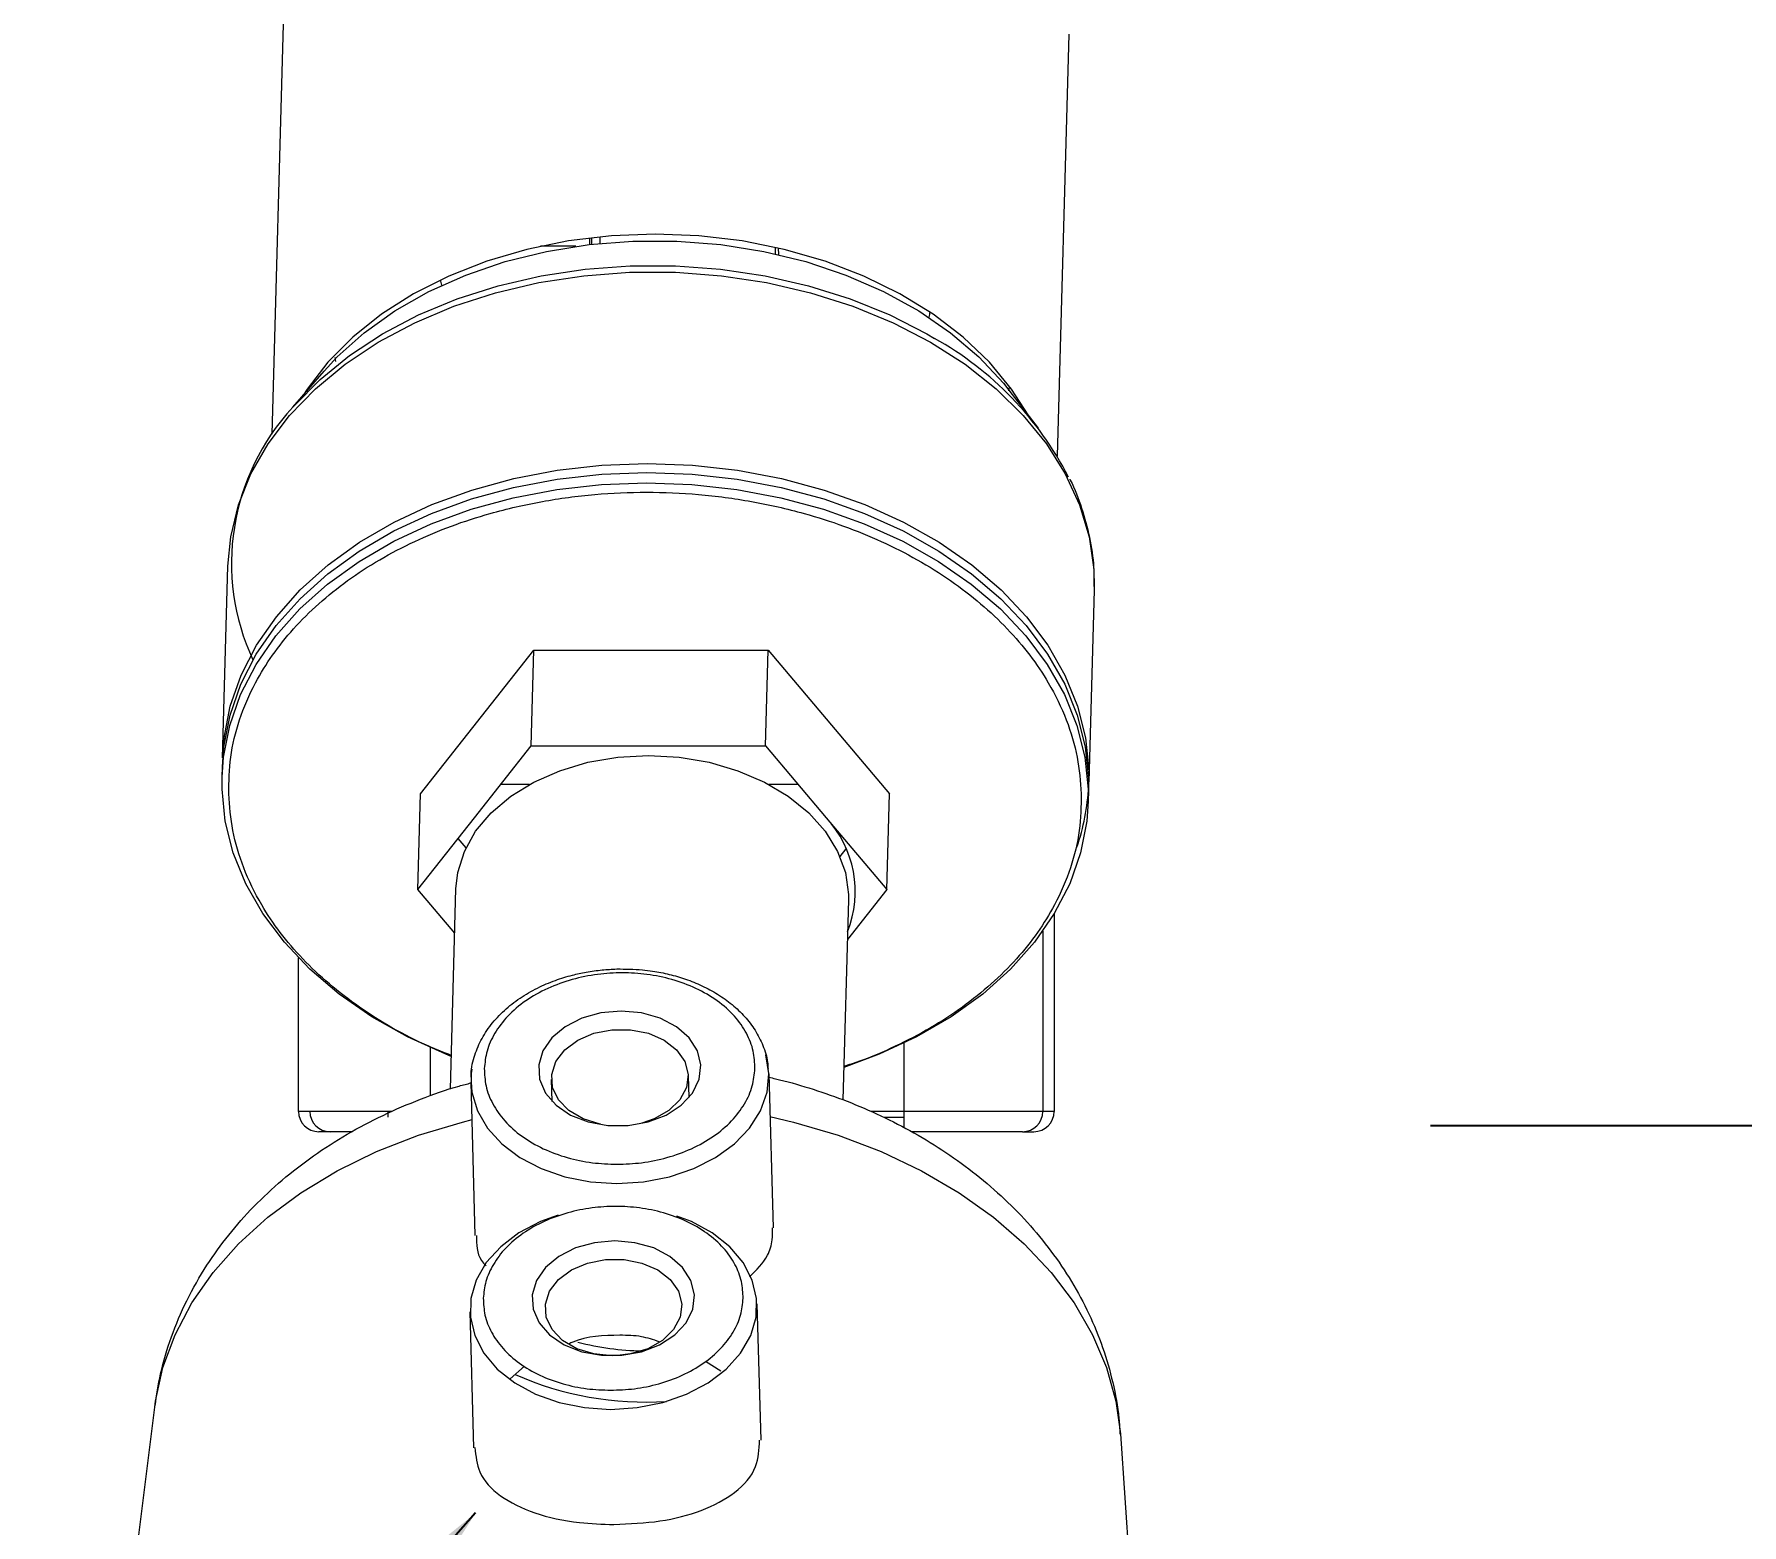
# Model space of a CAD drawing. Extents: x -2187 to 96136, y -11110 to 52208.
# Drawn here: x 40172.2 to 40298.4, y 18746.8 to 18856.9 of the extents above; entities that cross this region are included whole.
import ezdxf

# ---------------------------------------------------------------- set-up
doc = ezdxf.new("R2010")
doc.units = 0
doc.header["$LTSCALE"] = 1000
doc.header["$MEASUREMENT"] = 0
doc.linetypes.add('ACAD_ISO02W100', pattern=[15, 12, -3])
doc.layers.add('洗衣房设备', color=4, linetype='Continuous')
doc.styles.add('-宋体', font='', dxfattribs={"width": 0.8})
doc.styles.add('HZHT', font='hztxt_e.shx', dxfattribs={"width": 1.5, "bigfont": 'hztxt.shx'})
doc.styles.get('-宋体').set_extended_font_data('SimSun')
doc.dimstyles.new('50', dxfattribs={"dimscale": 30, "dimtxt": 3.5, "dimasz": 1.5, "dimexe": 0.8, "dimexo": 2, "dimgap": 0.8, "dimtad": 1, "dimdec": 0, "dimrnd": 5, "dimzin": 0, "dimdsep": 46, "dimtxsty": '-宋体', "dimblk": 'OBLIQUE', "dimcen": 0.6, "dimdle": 0.8, "dimclrd": 6, "dimclre": 6, "dimclrt": 6, "dimadec": 0, "dimazin": 0, "dimtfac": 1, "dimtdec": 0, "dimtofl": 0, "dimtmove": 2, "dimatfit": 3, "dimldrblk": 'OBLIQUE', "dimfxl": 0, "dimtolj": 1, "dimtzin": 0, "dimarcsym": 0})
doc.dimstyles.new('75', dxfattribs={"dimscale": 100, "dimtxt": 3, "dimasz": 1, "dimexe": 1, "dimexo": 1, "dimgap": 0.2, "dimtad": 1, "dimdec": 0, "dimrnd": 10, "dimzin": 0, "dimdsep": 46, "dimtxsty": 'HZHT', "dimblk1": 'ARCHTICK', "dimblk2": 'ARCHTICK', "dimsah": 1, "dimcen": 1, "dimdle": 0.5, "dimclrd": 1, "dimclre": 1, "dimadec": 0, "dimazin": 0, "dimtfac": 1, "dimtdec": 0, "dimtix": 1, "dimtmove": 2, "dimatfit": 3, "dimfxl": 0, "dimtolj": 1, "dimtzin": 0, "dimarcsym": 0})

# ---------------------------------------------------------------- blocks, each defined once
blk = doc.blocks.new('_OBLIQUE')
at = {"color": 0, "linetype": 'ByBlock'}
blk.add_line((-0.5, -0.5), (0.5, 0.5), dxfattribs=at)
blk = doc.blocks.new('*D107')
at = {"layer": 'Defpoints', "color": 0, "linetype": 'ACAD_ISO02W100', "ltscale": 750}
for p in [(40392.1, 20341.5), (40215.36, 18776.32), (40625.34, 18776.32)]:
    blk.add_point(p, dxfattribs=at)
at = {"layer": '洗衣房设备', "color": 6, "linetype": 'ACAD_ISO02W100', "lineweight": -2, "ltscale": 750}
for p, q in [((40625.34, 20365.5), (40625.34, 18752.32)), ((40452.1, 20341.5), (40649.34, 20341.5)), ((40275.36, 18776.32), (40649.34, 18776.32))]:
    blk.add_line(p, q, dxfattribs=at)
at = {"layer": '洗衣房设备', "color": 6, "linetype": 'ACAD_ISO02W100', "lineweight": -2, "ltscale": 750, "xscale": 45, "yscale": 45, "zscale": 45}
for p, rotation in [((40625.34, 20341.5), 90), ((40625.34, 18776.32), 270)]:
    blk.add_blockref('_OBLIQUE', p, dxfattribs=dict(at, rotation=rotation))
at = {"layer": '洗衣房设备', "color": 6, "linetype": 'ACAD_ISO02W100', "ltscale": 750, "insert": (40548.84, 19558.91), "char_height": 105, "attachment_point": 5, "rotation": 90, "style": '-宋体'}
blk.add_mtext('\\A1;1565', dxfattribs=at)
blk = doc.blocks.new('*D108')
at = {"layer": 'Defpoints', "color": 0, "linetype": 'ACAD_ISO02W100', "ltscale": 750}
for p in [(40215.36, 18776.32), (39918.1, 18411.5), (40624.11, 18411.5)]:
    blk.add_point(p, dxfattribs=at)
at = {"layer": '洗衣房设备', "color": 6, "linetype": 'ACAD_ISO02W100', "lineweight": -2, "ltscale": 750}
for p, q in [((40624.11, 18800.32), (40624.11, 18387.5)), ((40275.36, 18776.32), (40648.11, 18776.32)), ((39978.1, 18411.5), (40648.11, 18411.5))]:
    blk.add_line(p, q, dxfattribs=at)
at = {"layer": '洗衣房设备', "color": 6, "linetype": 'ACAD_ISO02W100', "lineweight": -2, "ltscale": 750, "xscale": 45, "yscale": 45, "zscale": 45}
for p, rotation in [((40624.11, 18776.32), 90), ((40624.11, 18411.5), 270)]:
    blk.add_blockref('_OBLIQUE', p, dxfattribs=dict(at, rotation=rotation))
at = {"layer": '洗衣房设备', "color": 6, "linetype": 'ACAD_ISO02W100', "ltscale": 750, "insert": (40547.61, 18593.91), "char_height": 105, "attachment_point": 5, "rotation": 90, "style": '-宋体'}
blk.add_mtext('\\A1;365', dxfattribs=at)
blk = doc.blocks.new('*D109')
at = {"layer": 'Defpoints', "color": 0, "linetype": 'ACAD_ISO02W100', "ltscale": 750}
for p in [(40215.36, 18776.32), (40450.1, 18644.5), (40450.1, 18267.54)]:
    blk.add_point(p, dxfattribs=at)
at = {"layer": '洗衣房设备', "color": 6, "linetype": 'ACAD_ISO02W100', "lineweight": -2, "ltscale": 750}
for p, q in [((40215.36, 18716.32), (40215.36, 18243.54)), ((40450.1, 18584.5), (40450.1, 18243.54)), ((40191.36, 18267.54), (40474.1, 18267.54))]:
    blk.add_line(p, q, dxfattribs=at)
at = {"layer": '洗衣房设备', "color": 6, "linetype": 'ACAD_ISO02W100', "lineweight": -2, "ltscale": 750, "xscale": 45, "yscale": 45, "zscale": 45, "rotation": 180}
blk.add_blockref('_OBLIQUE', (40215.36, 18267.54), dxfattribs=at)
at = {"layer": '洗衣房设备', "color": 6, "linetype": 'ACAD_ISO02W100', "lineweight": -2, "ltscale": 750, "xscale": 45, "yscale": 45, "zscale": 45}
blk.add_blockref('_OBLIQUE', (40450.1, 18267.54), dxfattribs=at)
at = {"layer": '洗衣房设备', "color": 6, "linetype": 'ACAD_ISO02W100', "ltscale": 750, "insert": (40332.73, 18344.04), "char_height": 105, "attachment_point": 5, "style": '-宋体'}
blk.add_mtext('\\A1;235', dxfattribs=at)
blk = doc.blocks.new('_ArchTick')
at = {"color": 0, "linetype": 'ByBlock', "const_width": 0.4}
blk.add_lwpolyline([(-0.5, -0.5), (0.5, 0.5)], dxfattribs=at)

msp = doc.modelspace()

# ---------------------------------------------------------------- linework, layer by layer
at = {"color": 7, "linetype": 'Continuous', "lineweight": 15}
for p, q in [((40189.821, 18827.392), (40190.689, 18858.553)), ((40248.667, 18856.938), (40247.799, 18825.777)), ((40212.255, 18841.269), (40209.633, 18841.269)), ((40213.435, 18841.422), (40213.435, 18841.901)), ((40214.006, 18841.963), (40214.006, 18841.483)), ((40227, 18840.705), (40227, 18841.185)), ((40227.228, 18840.653), (40227.225, 18841.134)), ((40194.454, 18833.054), (40194.501, 18832.756)), ((40191.34, 18829.373), (40193.648, 18832.047)), ((40244.246, 18830.856), (40244.198, 18830.598)), ((40244.237, 18830.638), (40246.393, 18827.84)), ((40186.154, 18803.482), (40186.549, 18817.644)), ((40250.524, 18815.862), (40250.129, 18801.7)), ((40250.529, 18816.113), (40250.524, 18815.862)), ((40200.779, 18800.823), (40209.14, 18811.43)), ((40208.943, 18804.359), (40209.14, 18811.43)), ((40209.14, 18811.43), (40226.454, 18811.43)), ((40226.257, 18804.359), (40226.454, 18811.43)), ((40226.454, 18811.43), (40235.406, 18800.823)), ((40204.762, 18799.055), (40208.943, 18804.359)), ((40208.943, 18804.359), (40217.6, 18804.359)), ((40217.6, 18804.359), (40226.257, 18804.359)), ((40226.257, 18804.359), (40230.733, 18799.055)), ((40186.115, 18802.068), (40186.136, 18802.828)), ((40200.582, 18793.752), (40200.779, 18800.823)), ((40206.711, 18801.527), (40208.826, 18801.527)), ((40226.493, 18801.527), (40228.647, 18801.527)), ((40235.209, 18793.752), (40235.406, 18800.823)), ((40250.111, 18801.046), (40250.09, 18800.286)), ((40200.582, 18793.752), (40204.762, 18799.055)), ((40230.733, 18799.055), (40235.209, 18793.752)), ((40204.138, 18796.843), (40203.559, 18797.529)), ((40232.195, 18796.749), (40231.754, 18796.191)), ((40203.3, 18790.531), (40200.582, 18793.752)), ((40202.979, 18779.017), (40203.391, 18793.802)), ((40235.209, 18793.752), (40232.298, 18790.059)), ((40232.38, 18792.995), (40231.969, 18778.23)), ((40247.58, 18791.973), (40247.58, 18777.367)), ((40191.756, 18777.367), (40191.756, 18788.708)), ((40204.818, 18768.199), (40204.503, 18779.516)), ((40210.491, 18778.102), (40210.446, 18779.719)), ((40220.549, 18780), (40220.594, 18778.384)), ((40226.494, 18780.128), (40226.811, 18768.757)), ((40198.654, 18777.367), (40191.756, 18777.367)), ((40198.389, 18776.95), (40198.389, 18777.367)), ((40236.464, 18777.367), (40234.024, 18777.367)), ((40235.05, 18776.95), (40236.466, 18776.95)), ((40246.739, 18777.367), (40236.464, 18777.367)), ((40247.575, 18777.367), (40246.739, 18777.367)), ((40247.58, 18777.367), (40247.575, 18777.367)), ((40245.239, 18775.867), (40246.075, 18775.867)), ((40225.622, 18763.147), (40225.902, 18753.072)), ((40204.709, 18752.523), (40204.43, 18762.556)), ((40208.464, 18758.538), (40207.384, 18757.612)), ((40222.96, 18758.179), (40221.827, 18758.902)), ((40177.443, 18725.768), (40181.14, 18755.524)), ((40252.466, 18753.537), (40254.488, 18723.803))]:
    msp.add_line(p, q, dxfattribs=at)
at = {"color": 8, "linetype": 'Continuous', "lineweight": 15}
for p, q in [((40250.09, 18801.177), (40250.09, 18800.287)), ((40247.575, 18791.963), (40247.575, 18777.367)), ((40246.739, 18790.689), (40246.739, 18777.367)), ((40201.478, 18782.079), (40201.478, 18778.505)), ((40236.464, 18782.395), (40236.464, 18777.367))]:
    msp.add_line(p, q, dxfattribs=at)
at = {"color": 7, "linetype": 'Continuous', "lineweight": 15, "flags": 128}
for points in [[(40245.644, 18828.812), (40244.433, 18830.714), (40242.795, 18832.703), (40240.857, 18834.555), (40238.645, 18836.247), (40236.185, 18837.759), (40233.509, 18839.071), (40230.648, 18840.168), (40227.639, 18841.035), (40224.519, 18841.663), (40221.327, 18842.042), (40218.102, 18842.169), (40214.883, 18842.042), (40211.712, 18841.663), (40208.627, 18841.035), (40205.667, 18840.168), (40202.867, 18839.071), (40200.264, 18837.759), (40197.888, 18836.247), (40195.77, 18834.555), (40193.936, 18832.703), (40192.408, 18830.714), (40192.141, 18830.302)], [(40193.648, 18832.047), (40194.62, 18833.097), (40196.613, 18834.886), (40198.88, 18836.503), (40201.392, 18837.929), (40204.118, 18839.144), (40207.024, 18840.136), (40210.075, 18840.89), (40213.231, 18841.398), (40216.455, 18841.654), (40219.706, 18841.654), (40222.945, 18841.398), (40226.13, 18840.89), (40229.222, 18840.136), (40232.183, 18839.144), (40234.977, 18837.929), (40237.568, 18836.503), (40239.925, 18834.886), (40242.018, 18833.097), (40243.822, 18831.159), (40244.237, 18830.638)], [(40213.246, 18841.878), (40213.246, 18841.661), (40213.248, 18841.4)], [(40186.136, 18802.828), (40186.245, 18804.302), (40186.704, 18806.642), (40187.507, 18808.93), (40188.645, 18811.141), (40190.106, 18813.251), (40191.874, 18815.237), (40193.93, 18817.078), (40196.251, 18818.753), (40198.812, 18820.243), (40201.584, 18821.533), (40204.537, 18822.608), (40207.639, 18823.457), (40210.856, 18824.07), (40214.153, 18824.441), (40217.493, 18824.565), (40220.84, 18824.441), (40224.158, 18824.07), (40227.409, 18823.457), (40230.558, 18822.608), (40233.571, 18821.533), (40236.415, 18820.243), (40239.059, 18818.753), (40241.473, 18817.078), (40243.631, 18815.237), (40245.51, 18813.251), (40247.089, 18811.141), (40248.351, 18808.93), (40249.281, 18806.642), (40249.87, 18804.302), (40250.111, 18801.937), (40250.111, 18801.046)], [(40203.391, 18793.802), (40203.525, 18795.002), (40204.012, 18796.567), (40204.841, 18798.053), (40205.992, 18799.425), (40207.435, 18800.648), (40209.135, 18801.693), (40211.051, 18802.534), (40213.135, 18803.15), (40215.336, 18803.525), (40217.6, 18803.651), (40219.871, 18803.525), (40222.093, 18803.15), (40224.211, 18802.534), (40226.174, 18801.693), (40227.933, 18800.648), (40229.444, 18799.425), (40230.671, 18798.053), (40231.582, 18796.567), (40232.157, 18795.002), (40232.38, 18793.398), (40232.38, 18792.995)], [(40203.046, 18781.425), (40202.654, 18781.581), (40199.81, 18782.871), (40197.167, 18784.361), (40194.753, 18786.036), (40192.594, 18787.877), (40190.715, 18789.863), (40189.136, 18791.973), (40187.875, 18794.184), (40186.945, 18796.472), (40186.356, 18798.811), (40186.115, 18801.177), (40186.115, 18802.066)], [(40250.09, 18800.287), (40249.98, 18798.811), (40249.522, 18796.472), (40248.719, 18794.184), (40247.581, 18791.973), (40246.119, 18789.863), (40244.351, 18787.877), (40242.295, 18786.036), (40239.975, 18784.361), (40237.414, 18782.871), (40234.642, 18781.581), (40232.035, 18780.617)], [(40215.597, 18784.772), (40214.102, 18784.638), (40212.693, 18784.247), (40211.459, 18783.622), (40210.478, 18782.802), (40209.811, 18781.84), (40209.5, 18780.795), (40209.565, 18779.734), (40210.002, 18778.723), (40210.782, 18777.825), (40211.858, 18777.097), (40213.161, 18776.584), (40214.61, 18776.32), (40216.113, 18776.32), (40217.577, 18776.584), (40218.909, 18777.097), (40220.025, 18777.825), (40220.855, 18778.723), (40221.348, 18779.734), (40221.472, 18780.795), (40221.219, 18781.84), (40220.606, 18782.802), (40219.671, 18783.622), (40218.472, 18784.247), (40217.085, 18784.638), (40215.597, 18784.772)], [(40214.06, 18776.415), (40214.039, 18776.419), (40212.788, 18776.807), (40211.738, 18777.421), (40210.967, 18778.216), (40210.532, 18779.133), (40210.465, 18780.103), (40210.771, 18781.056), (40211.428, 18781.92), (40212.387, 18782.631), (40213.576, 18783.137), (40214.908, 18783.399), (40216.284, 18783.399), (40217.601, 18783.137), (40218.762, 18782.631), (40219.681, 18781.92), (40220.29, 18781.056), (40220.544, 18780.103), (40220.423, 18779.133), (40219.936, 18778.216), (40219.121, 18777.421), (40218.037, 18776.807), (40217.125, 18776.5)], [(40204.561, 18780.486), (40204.524, 18780.171), (40204.503, 18779.516)], [(40226.494, 18780.128), (40226.493, 18780.171), (40226.267, 18781.553), (40226.267, 18781.554)], [(40210.945, 18769.711), (40209.625, 18769.224), (40208.042, 18768.391), (40206.696, 18767.368), (40205.634, 18766.192), (40204.892, 18764.903), (40204.494, 18763.543), (40204.456, 18762.16), (40204.777, 18760.8), (40205.448, 18759.51), (40206.444, 18758.334), (40207.733, 18757.312), (40209.27, 18756.479), (40211.003, 18755.862), (40212.874, 18755.484), (40214.817, 18755.356)], [(40214.817, 18755.356), (40216.768, 18755.484), (40218.659, 18755.862), (40220.426, 18756.479), (40222.01, 18757.312), (40223.356, 18758.334), (40224.418, 18759.51), (40225.16, 18760.8), (40225.557, 18762.16), (40225.596, 18763.543), (40225.274, 18764.903), (40224.604, 18766.192), (40223.607, 18767.368), (40222.319, 18768.391), (40220.781, 18769.224), (40219.716, 18769.637)], [(40215.124, 18767.801), (40213.629, 18767.668), (40212.22, 18767.276), (40210.987, 18766.651), (40210.005, 18765.832), (40209.339, 18764.87), (40209.028, 18763.825), (40209.093, 18762.764), (40209.529, 18761.752), (40210.31, 18760.854), (40211.385, 18760.126), (40212.688, 18759.614), (40214.137, 18759.349), (40215.641, 18759.349), (40217.104, 18759.614), (40218.436, 18760.126), (40219.552, 18760.854), (40220.383, 18761.752), (40220.875, 18762.764), (40220.999, 18763.825), (40220.747, 18764.87), (40220.133, 18765.832), (40219.198, 18766.651), (40217.999, 18767.276), (40216.612, 18767.668), (40215.124, 18767.801)], [(40214.925, 18759.316), (40213.566, 18759.448), (40212.315, 18759.836), (40211.265, 18760.45), (40210.494, 18761.245), (40210.059, 18762.162), (40209.992, 18763.133), (40210.299, 18764.085), (40210.956, 18764.949), (40211.914, 18765.661), (40213.104, 18766.166), (40214.436, 18766.429), (40215.811, 18766.429), (40217.128, 18766.166), (40218.29, 18765.661), (40219.209, 18764.949), (40219.818, 18764.085), (40220.071, 18763.133), (40219.95, 18762.162), (40219.464, 18761.245), (40218.648, 18760.45), (40217.564, 18759.836), (40216.292, 18759.448), (40215.323, 18759.327)]]:
    msp.add_lwpolyline(points, dxfattribs=at)
at = {"color": 8, "linetype": 'Continuous', "lineweight": 15, "flags": 128}
for points in [[(40191.34, 18829.373), (40191.459, 18829.51), (40193.357, 18831.434), (40195.534, 18833.201), (40197.966, 18834.794), (40200.627, 18836.193), (40203.487, 18837.383), (40206.514, 18838.352), (40209.675, 18839.088), (40212.934, 18839.583), (40216.255, 18839.832), (40219.602, 18839.832), (40222.937, 18839.583), (40226.224, 18839.088), (40229.425, 18838.352), (40232.506, 18837.383), (40235.432, 18836.193), (40238.171, 18834.794), (40238.745, 18834.46)], [(40186.549, 18817.644), (40186.755, 18819.799), (40187.325, 18822.162), (40188.248, 18824.463), (40189.514, 18826.678), (40191.107, 18828.78), (40193.01, 18830.747), (40195.202, 18832.555), (40197.657, 18834.185), (40200.349, 18835.618), (40203.245, 18836.838), (40206.315, 18837.83), (40209.523, 18838.585), (40212.832, 18839.093), (40216.207, 18839.348), (40219.607, 18839.348), (40222.995, 18839.093), (40226.333, 18838.585), (40229.583, 18837.83), (40232.708, 18836.838), (40235.673, 18835.618), (40238.444, 18834.185), (40240.99, 18832.555), (40243.282, 18830.747), (40245.295, 18828.78), (40247.006, 18826.678), (40248.394, 18824.463), (40249.446, 18822.162), (40250.148, 18819.799), (40250.492, 18817.401), (40250.529, 18816.113)], [(40186.154, 18803.48), (40186.263, 18804.956), (40186.722, 18807.295), (40187.525, 18809.583), (40188.663, 18811.794), (40190.124, 18813.905), (40191.893, 18815.891), (40193.949, 18817.732), (40196.269, 18819.406), (40198.83, 18820.897), (40201.602, 18822.187), (40204.555, 18823.262), (40207.658, 18824.111), (40210.875, 18824.724), (40214.171, 18825.094), (40217.511, 18825.218), (40220.858, 18825.094), (40224.176, 18824.724), (40227.427, 18824.111), (40230.576, 18823.262), (40233.59, 18822.187), (40236.434, 18820.897), (40239.077, 18819.406), (40241.491, 18817.732), (40243.65, 18815.891), (40245.529, 18813.905), (40247.107, 18811.794), (40248.369, 18809.583), (40249.299, 18807.295), (40249.888, 18804.956), (40250.129, 18802.591)], [(40186.115, 18802.066), (40186.224, 18803.542), (40186.683, 18805.881), (40187.485, 18808.169), (40188.624, 18810.38), (40190.085, 18812.49), (40191.853, 18814.477), (40193.909, 18816.317), (40196.23, 18817.992), (40198.791, 18819.483), (40201.563, 18820.773), (40204.516, 18821.848), (40207.618, 18822.697), (40210.835, 18823.31), (40214.132, 18823.68), (40217.472, 18823.804), (40220.819, 18823.68), (40224.136, 18823.31), (40227.388, 18822.697), (40230.537, 18821.848), (40233.55, 18820.773), (40236.394, 18819.483), (40239.038, 18817.992), (40241.452, 18816.317), (40243.61, 18814.477), (40245.489, 18812.49), (40247.068, 18810.38), (40248.33, 18808.169), (40249.26, 18805.881), (40249.849, 18803.542), (40250.09, 18801.177)], [(40204.503, 18779.516), (40204.573, 18778.778), (40204.974, 18777.418), (40205.713, 18776.136), (40206.767, 18774.972), (40208.101, 18773.964), (40209.673, 18773.145), (40211.432, 18772.54), (40213.322, 18772.169), (40215.282, 18772.044)], [(40215.282, 18772.044), (40217.249, 18772.169), (40219.159, 18772.54), (40220.952, 18773.145), (40222.57, 18773.964), (40223.96, 18774.972), (40225.079, 18776.136), (40225.889, 18777.418), (40226.366, 18778.778), (40226.494, 18780.128)], [(40181.14, 18755.524), (40181.2, 18755.963), (40181.75, 18758.445), (40182.648, 18760.872), (40183.884, 18763.218), (40185.447, 18765.461), (40187.322, 18767.579), (40189.489, 18769.55), (40191.927, 18771.354), (40194.611, 18772.974), (40197.516, 18774.394), (40200.612, 18775.6), (40203.868, 18776.579), (40204.58, 18776.757)], [(40226.582, 18776.988), (40228.319, 18776.579), (40231.63, 18775.6), (40234.793, 18774.394), (40237.777, 18772.974), (40240.552, 18771.354), (40243.09, 18769.55), (40245.367, 18767.579), (40247.359, 18765.461), (40249.047, 18763.218), (40250.414, 18760.872), (40251.447, 18758.445), (40252.135, 18755.963), (40252.466, 18753.537)]]:
    msp.add_lwpolyline(points, dxfattribs=at)
at = {"color": 7, "linetype": 'Continuous', "lineweight": 15}
for centre, radius, start, end in [((40226.733, 18812.961), 24.627, 27.21868, 60.80783), ((40203.738, 18817.854), 16.923, 137.10481, 204.95948), ((40233.777, 18802.186), 16.36, 341.05292, 357.1534), ((40224.854, 18793.593), 8.026, 338.37367, 42.89596), ((40193.26, 18777.367), 1.5, 179.98888, 269.98888), ((40194.096, 18777.367), 1.5, 179.98888, 269.98888), ((40270.139, 18777.241), 33.675, 179.78475, 181.87322), ((40245.239, 18777.367), 1.5, 270.01112, 0.01112), ((40246.075, 18777.367), 1.5, 270.01112, 0.01112), ((40217.476, 18779.671), 20.001, 255.2786, 269.02782), ((40217.448, 18780.009), 24.115, 246.29817, 273.52649)]:
    msp.add_arc(centre, radius, start, end, dxfattribs=at)
at = {"color": 7, "linetype": 'Continuous', "lineweight": 15, "extrusion": (0, 0, -1)}
for centre, major_axis, ratio, start_param, end_param in [((40219.737, 18931), (-0.755, 127.794), 0.2033666, 3.9030376, 3.9075994), ((40219.737, 18924.001), (-0.758, 122.32), 0.2124663, 2.3702221, 2.3747615)]:
    msp.add_ellipse(centre, major_axis=major_axis, ratio=ratio, start_param=start_param, end_param=end_param, dxfattribs=at)
at = {"color": 7, "linetype": 'Continuous', "lineweight": 15}
for points, knots in [([(40248.724, 18824.067), (40248.736, 18824.044), (40249.114, 18823.354), (40249.632, 18821.92), (40250.228, 18819.768), (40250.522, 18817.822), (40250.501, 18816.604), (40250.493, 18816.131)], [0, 0, 0, 0, 0.00911774, 0.27713536, 0.54859963, 0.82443448, 1, 1, 1, 1]), ([(40186.605, 18800.823), (40186.625, 18801.728), (40186.665, 18803.567), (40187.344, 18806.324), (40188.418, 18808.845), (40189.8, 18811.087), (40191.889, 18813.706), (40194.56, 18816.089), (40197.721, 18818.142), (40200.293, 18819.49), (40203.031, 18820.635), (40206.171, 18821.655), (40209.713, 18822.47), (40213.595, 18822.985), (40217.47, 18823.152), (40221.355, 18822.985), (40225.266, 18822.47), (40228.853, 18821.655), (40232.05, 18820.634), (40235.795, 18819.105), (40239.219, 18817.168), (40242.184, 18814.892), (40244.14, 18813.046), (40245.813, 18811.087), (40247.32, 18808.845), (40248.534, 18806.324), (40249.367, 18803.568), (40249.51, 18801.729), (40249.58, 18800.823)], [0, 0, 0, 0, 0.0388205, 0.0788449, 0.1199968, 0.1521636, 0.1843358, 0.249956, 0.2828074, 0.3156641, 0.347831, 0.3800032, 0.4211504, 0.4611759, 0.5, 0.5388193, 0.5788449, 0.6199968, 0.6521636, 0.6843358, 0.749956, 0.7828074, 0.8156641, 0.847831, 0.8800032, 0.9211504, 0.9611771, 1, 1, 1, 1]), ([(40204.511, 18779.894), (40204.51, 18779.917), (40204.476, 18780.41), (40204.699, 18781.34), (40205.189, 18782.624), (40205.951, 18783.789), (40206.927, 18784.838), (40208.087, 18785.745), (40209.365, 18786.486), (40210.675, 18787.045), (40211.89, 18787.42), (40213.045, 18787.672), (40214.144, 18787.832), (40214.909, 18787.869), (40215.274, 18787.887)], [0, 0, 0, 0, 0.0054241, 0.1166157, 0.2195285, 0.3225335, 0.4249697, 0.5259514, 0.6241488, 0.7163062, 0.797949, 0.8612299, 0.9336881, 1, 1, 1, 1]), ([(40225.475, 18780.529), (40225.455, 18780.96), (40225.412, 18781.849), (40224.893, 18783.167), (40224.006, 18784.434), (40222.737, 18785.565), (40221.165, 18786.483), (40219.392, 18787.14), (40217.539, 18787.519), (40215.677, 18787.64), (40213.808, 18787.519), (40211.934, 18787.14), (40210.125, 18786.483), (40208.501, 18785.565), (40207.169, 18784.434), (40206.212, 18783.167), (40205.619, 18781.849), (40205.527, 18780.96), (40205.483, 18780.529)], [0, 0, 0, 0, 0.058258, 0.1200057, 0.1843204, 0.25, 0.3156796, 0.3799943, 0.441742, 0.5, 0.558258, 0.6200057, 0.6843204, 0.75, 0.8156796, 0.8799943, 0.941742, 1, 1, 1, 1]), ([(40215.274, 18787.887), (40215.904, 18787.883), (40216.792, 18787.878), (40218.08, 18787.713), (40219.157, 18787.504), (40220.383, 18787.146), (40221.591, 18786.658), (40222.749, 18786.03), (40223.814, 18785.268), (40224.748, 18784.375), (40225.524, 18783.36), (40226.091, 18782.227), (40226.41, 18781.255), (40226.432, 18780.662), (40226.438, 18780.492)], [0, 0, 0, 0, 0.1140412, 0.160562, 0.2373222, 0.3164493, 0.4007795, 0.488242, 0.5781509, 0.6701053, 0.7640627, 0.8603504, 0.9597947, 1, 1, 1, 1]), ([(40205.483, 18780.529), (40205.503, 18780.098), (40205.545, 18779.209), (40206.065, 18777.892), (40206.952, 18776.624), (40208.22, 18775.494), (40209.793, 18774.574), (40211.566, 18773.922), (40213.418, 18773.528), (40214.673, 18773.481), (40215.282, 18773.458)], [0, 0, 0, 0, 0.116516, 0.2400113, 0.3686408, 0.5, 0.6313592, 0.7599887, 0.883484, 1, 1, 1, 1]), ([(40215.282, 18773.458), (40215.892, 18773.481), (40217.149, 18773.528), (40219.023, 18773.922), (40220.833, 18774.574), (40222.457, 18775.494), (40223.789, 18776.624), (40224.746, 18777.892), (40225.339, 18779.209), (40225.431, 18780.098), (40225.475, 18780.529)], [0, 0, 0, 0, 0.116516, 0.2400113, 0.3686408, 0.5, 0.6313592, 0.7599887, 0.883484, 1, 1, 1, 1]), ([(40181.17, 18755.606), (40181.287, 18756.401), (40181.543, 18758.131), (40182.335, 18760.741), (40183.471, 18763.432), (40184.905, 18765.949), (40186.578, 18768.268), (40188.439, 18770.373), (40190.533, 18772.327), (40192.838, 18774.111), (40195.33, 18775.708), (40197.976, 18777.109), (40200.748, 18778.285), (40202.933, 18779.068), (40204.21, 18779.393), (40204.504, 18779.468)], [0, 0, 0, 0, 0.0702959, 0.1529792, 0.2376571, 0.3248091, 0.4041709, 0.4845645, 0.5658739, 0.6478809, 0.7302787, 0.8127001, 0.8947198, 0.9757694, 1, 1, 1, 1]), ([(40226.501, 18779.885), (40226.663, 18779.851), (40227.665, 18779.638), (40229.497, 18779.103), (40232.002, 18778.252), (40234.498, 18777.201), (40236.95, 18775.965), (40239.32, 18774.541), (40241.576, 18772.932), (40243.688, 18771.145), (40245.628, 18769.189), (40247.371, 18767.075), (40248.893, 18764.817), (40250.174, 18762.432), (40251.202, 18759.936), (40251.937, 18757.347), (40252.354, 18755.196), (40252.411, 18753.912), (40252.429, 18753.523)], [0, 0, 0, 0, 0.0117411, 0.0727902, 0.1364684, 0.20218, 0.2694373, 0.3378574, 0.4071327, 0.4769926, 0.5471982, 0.617551, 0.6879111, 0.7582145, 0.8284814, 0.898815, 0.9693921, 1, 1, 1, 1]), ([(40195.719, 18775.867), (40195.672, 18775.867), (40195.18, 18775.867), (40194.492, 18775.867), (40193.464, 18775.867), (40193.34, 18775.867), (40193.26, 18775.867)], [0, 0, 0, 0, 0.0266186, 0.2828892, 0.5338343, 1, 1, 1, 1]), ([(40245.239, 18775.867), (40245.096, 18775.867), (40244.876, 18775.867), (40243.761, 18775.867), (40242.627, 18775.867), (40241.234, 18775.867), (40239.395, 18775.867), (40237.932, 18775.867), (40237.045, 18775.867)], [0, 0, 0, 0, 0.2497117, 0.3841359, 0.5214128, 0.6586897, 0.7931139, 1, 1, 1, 1]), ([(40224.602, 18763.559), (40224.583, 18763.973), (40224.542, 18764.825), (40224.044, 18766.091), (40223.192, 18767.307), (40221.974, 18768.393), (40220.465, 18769.275), (40218.762, 18769.905), (40216.984, 18770.269), (40215.196, 18770.385), (40213.402, 18770.269), (40211.603, 18769.905), (40209.866, 18769.275), (40208.307, 18768.393), (40207.029, 18767.307), (40206.11, 18766.091), (40205.54, 18764.825), (40205.453, 18763.973), (40205.41, 18763.559)], [0, 0, 0, 0, 0.05825802, 0.12000566, 0.18432041, 0.25, 0.31567959, 0.37999434, 0.44174198, 0.5, 0.55825802, 0.62000566, 0.68432041, 0.75, 0.81567959, 0.87999434, 0.94174198, 1, 1, 1, 1]), ([(40204.906, 18768.208), (40204.908, 18767.543), (40204.91, 18766.7), (40205.496, 18766.097), (40205.62, 18765.969)], [0, 0, 0, 0, 0.78808075, 1, 1, 1, 1]), ([(40225.071, 18765.141), (40225.581, 18765.646), (40226.394, 18766.449), (40226.792, 18767.748), (40226.781, 18768.458), (40226.776, 18768.757)], [0, 0, 0, 0, 0.4935058, 0.7865909, 1, 1, 1, 1]), ([(40205.41, 18763.559), (40205.429, 18763.144), (40205.47, 18762.292), (40205.968, 18761.027), (40206.82, 18759.81), (40208.038, 18758.725), (40209.548, 18757.842), (40211.25, 18757.215), (40213.028, 18756.838), (40214.232, 18756.792), (40214.817, 18756.77)], [0, 0, 0, 0, 0.116516, 0.2400113, 0.3686408, 0.5, 0.6313592, 0.7599887, 0.883484, 1, 1, 1, 1]), ([(40214.817, 18756.77), (40215.403, 18756.792), (40216.61, 18756.838), (40218.409, 18757.215), (40220.146, 18757.842), (40221.705, 18758.725), (40222.984, 18759.81), (40223.903, 18761.027), (40224.472, 18762.292), (40224.56, 18763.144), (40224.602, 18763.559)], [0, 0, 0, 0, 0.116516, 0.2400113, 0.3686408, 0.5, 0.6313592, 0.7599887, 0.883484, 1, 1, 1, 1]), ([(40218.406, 18760.351), (40217.97, 18760.496), (40217.041, 18760.807), (40214.863, 18760.849), (40212.957, 18760.765), (40211.834, 18760.244), (40211.74, 18760.2)], [0, 0, 0, 0, 0.2053402, 0.4381106, 0.9528469, 1, 1, 1, 1]), ([(40215.054, 18746.852), (40216.209, 18746.903), (40218.519, 18747.005), (40221.658, 18747.824), (40224.132, 18749.155), (40225.711, 18750.931), (40225.786, 18752.407), (40225.82, 18753.076)], [0, 0, 0, 0, 0.20071991, 0.40120681, 0.60790922, 0.82225223, 1, 1, 1, 1]), ([(40204.793, 18752.532), (40204.855, 18751.909), (40204.991, 18750.534), (40206.569, 18748.881), (40209.1, 18747.615), (40212.119, 18746.951), (40214.198, 18746.88), (40215.054, 18746.852)], [0, 0, 0, 0, 0.1788436, 0.3950457, 0.6178885, 0.8426463, 1, 1, 1, 1])]:
    msp.add_open_spline(points, degree=3, knots=knots, dxfattribs=at)
at = {"color": 8, "linetype": 'Continuous', "lineweight": 15}
for points, knots in [([(40203.049, 18781.499), (40202.488, 18781.72), (40200.024, 18782.695), (40196.971, 18784.484), (40193.999, 18786.752), (40192.045, 18788.6), (40190.372, 18790.559), (40188.865, 18792.801), (40187.651, 18795.322), (40186.818, 18798.079), (40186.675, 18799.918), (40186.605, 18800.823)], [0, 0, 0, 0, 0.0576476, 0.2535437, 0.3516147, 0.4497021, 0.5457299, 0.6417736, 0.7646101, 0.884102, 1, 1, 1, 1]), ([(40249.58, 18800.823), (40249.56, 18799.918), (40249.52, 18798.079), (40248.841, 18795.322), (40247.767, 18792.801), (40246.385, 18790.559), (40244.296, 18787.94), (40241.624, 18785.558), (40238.466, 18783.501), (40235.886, 18782.165), (40233.731, 18781.224), (40232.403, 18780.806), (40232.037, 18780.691)], [0, 0, 0, 0, 0.1078151, 0.2189738, 0.3332638, 0.4226, 0.511951, 0.6941962, 0.7854333, 0.8766856, 0.9660218, 1, 1, 1, 1])]:
    msp.add_open_spline(points, degree=3, knots=knots, dxfattribs=at)

# ---------------------------------------------------------------- dimensions: what is measured, and where the dimension line sits
at = {"layer": '洗衣房设备', "color": 2, "linetype": 'ACAD_ISO02W100', "ltscale": 750}
for base, p1, p2, angle, picture, middle in [((40625.339, 18776.32), (40392.097, 20341.501), (40215.362, 18776.32), 270, '*D107', (40548.839, 19558.911)), ((40624.109, 18411.501), (40215.362, 18776.32), (39918.097, 18411.501), 270, '*D108', (40547.609, 18593.911)), ((40450.097, 18267.536), (40215.362, 18776.32), (40450.097, 18644.501), 180, '*D109', (40332.729, 18344.036))]:
    dim = msp.add_linear_dim(base=base, p1=p1, p2=p2, angle=angle, dimstyle='50', dxfattribs=at)
    dim.commit()
    dim.dimension.update_dxf_attribs({"geometry": picture, "text_midpoint": middle})

# ---------------------------------------------------------------- leaders
msp.add_leader([(40204.844, 18747.704), (39643.03, 18116.862)], dimstyle='75', override={"dimscale": 50, "dimgap": 0.2, "dimtad": 0, "dimfxl": 0.5, "dimfxlon": 1}, dxfattribs=at)

doc.saveas('drawing.dxf')
